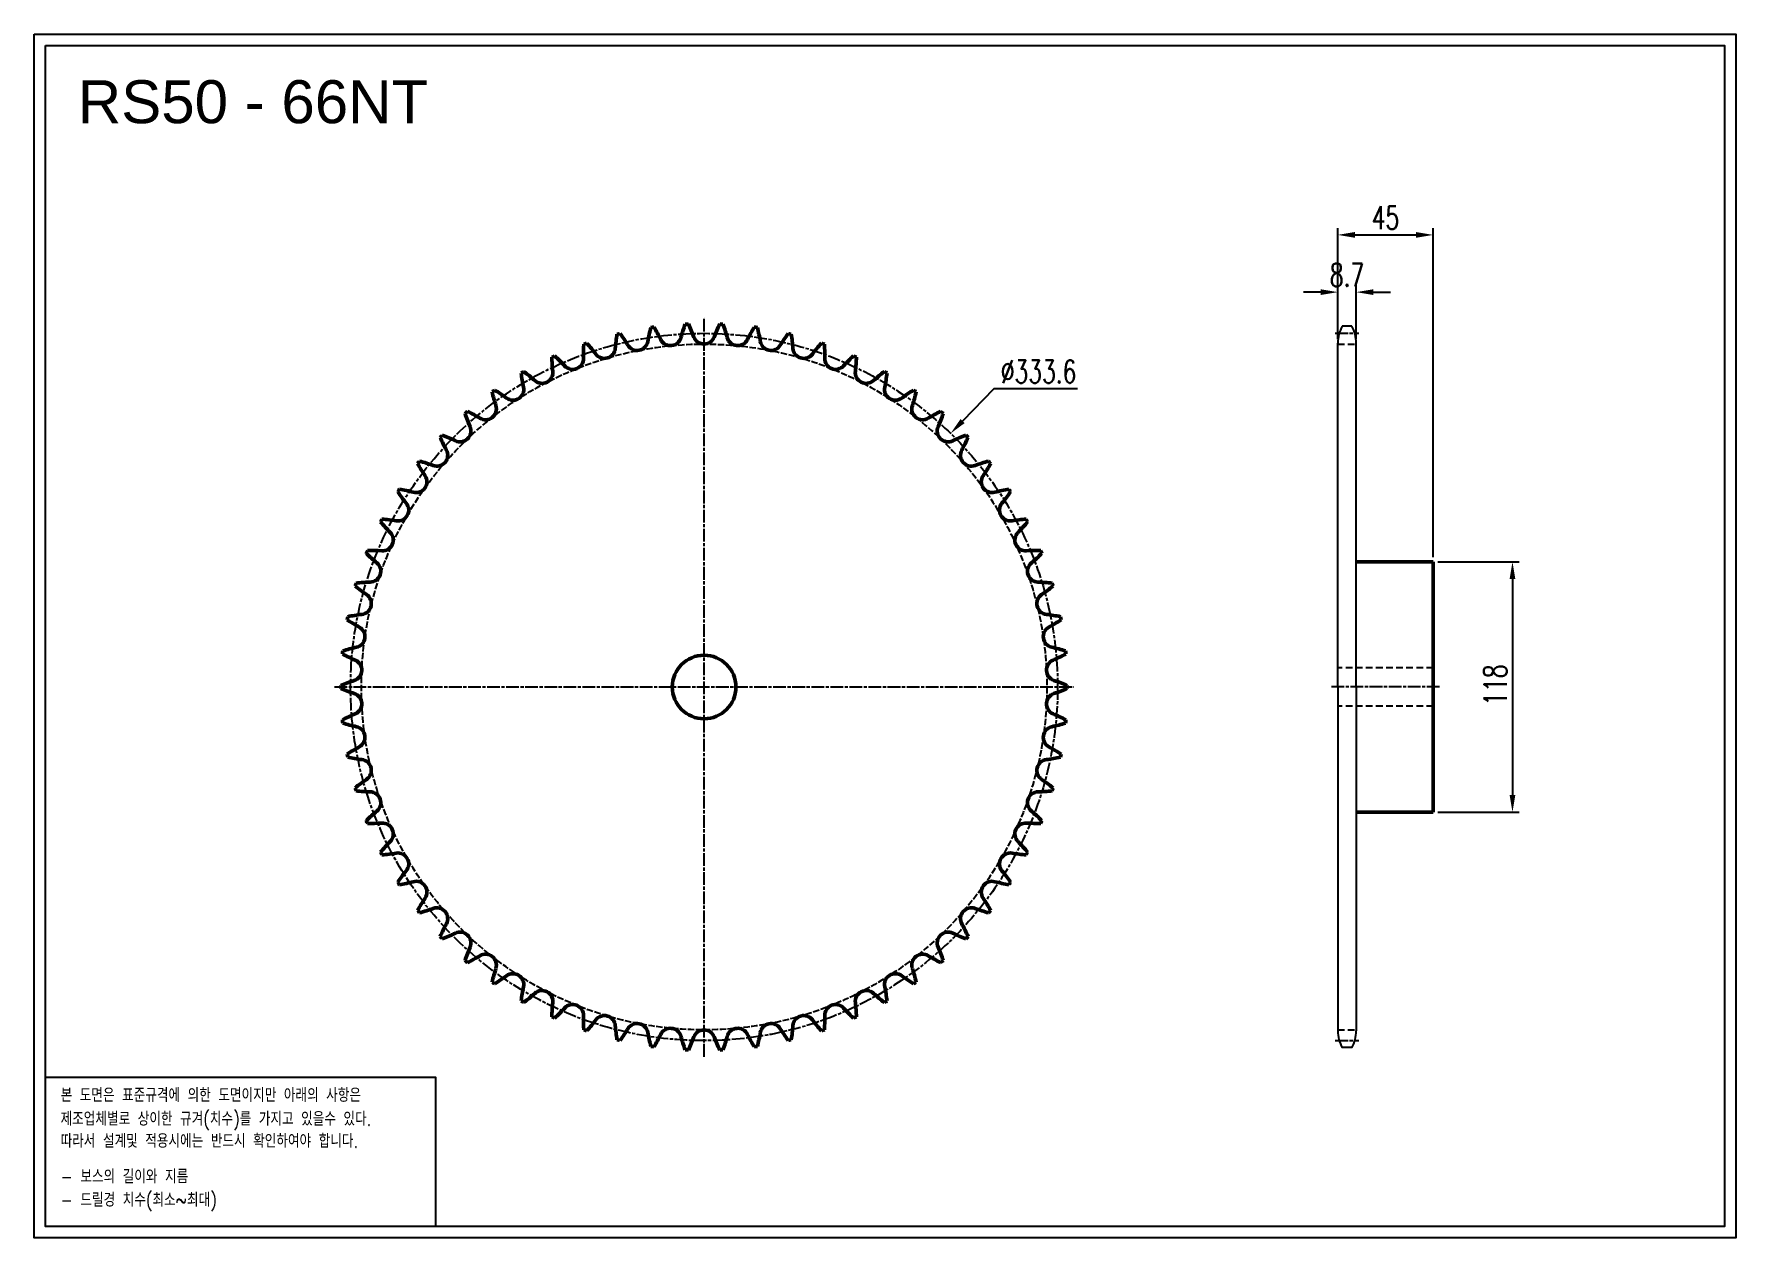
# Model space of a CAD drawing. Header units: millimetres. Extents: x 6673 to 7476, y 3050 to 3618.
import ezdxf

# ---------------------------------------------------------------- set-up
doc = ezdxf.new("R2010")
doc.units = ezdxf.units.MM
for name, pattern in [('AM_ISO02W050', [7.5, 6, -1.5]), ('AM_ISO02W050x2', [3.75, 3, -0.75]), ('AM_ISO08W050', [18, 12, -1.5, 3, -1.5]), ('AM_ISO08W050x2', [9, 6, -0.75, 1.5, -0.75]), ('HIDDEN', [9.525, 6.35, -3.175])]:
    doc.linetypes.add(name, pattern=pattern)
for name, color, linetype, lineweight in [('20', 7, 'Continuous', 50), ('21', 6, 'AM_ISO02W050', 25), ('22', 30, 'AM_ISO08W050', 25), ('23', 40, 'AM_ISO08W050', 25), ('VIS', 7, 'Continuous', 50)]:
    doc.layers.add(name, color=color, linetype=linetype, lineweight=lineweight)
doc.layers.add('HL', color=2, linetype='HIDDEN')
doc.layers.add('S-DIM', color=7, linetype='Continuous')
doc.styles.add('HAN', font='ROMANS.shx', dxfattribs={"width": 0.7, "bigfont": 'whgtxt.shx'})
doc.styles.add('HSG', font='SIMPLEX.shx', dxfattribs={"width": 0.7, "bigfont": 'HSG.shx'})
doc.styles.get("Standard").update_dxf_attribs({"font": 'arial.ttf'})
doc.dimstyles.new('APP23', dxfattribs={"dimscale": 4.5, "dimtxt": 2.4, "dimasz": 1.8, "dimexe": 0.7, "dimexo": 0.5, "dimgap": 0.6, "dimtad": 1, "dimtoh": 1, "dimdec": 1, "dimrnd": 0.01, "dimzin": 9, "dimdsep": 46, "dimtxsty": 'HSG', "dimcen": 0, "dimclrd": 1, "dimclre": 1, "dimclrt": 256, "dimazin": 2, "dimtp": 1, "dimtm": 1, "dimtfac": 0.5, "dimtdec": 1, "dimtix": 1, "dimtofl": 0, "dimtmove": 0, "dimatfit": 3, "dimfxl": 0, "dimtvp": 1, "dimtolj": 2, "dimlwd": -1, "dimlwe": -1, "dimarcsym": 0})

# ---------------------------------------------------------------- blocks, each defined once
blk = doc.blocks.new('*D1')
at = {"layer": 'Defpoints', "color": 0, "transparency": 16777216}
for p in [(7105.48, 3429.81), (6872.88, 3190.63)]:
    blk.add_point(p, dxfattribs=at)
at = {"layer": 'S-DIM', "color": 1, "transparency": 16777216}
for p, q in [((7125.96, 3450.87), (7111.13, 3435.62)), ((7165.38, 3450.87), (7125.96, 3450.87))]:
    blk.add_line(p, q, dxfattribs=at)
blk.add_solid([(7110.16, 3436.56), (7112.1, 3434.68), (7105.48, 3429.81)], dxfattribs=at)
at = {"layer": 'S-DIM', "transparency": 16777216, "insert": (7147.02, 3458.97), "char_height": 10.8, "attachment_point": 5, "style": 'HSG'}
blk.add_mtext('\\A2;∅333.6', dxfattribs=at)
blk = doc.blocks.new('*D2')
at = {"layer": 'Defpoints', "color": 0, "transparency": 16777216}
for p in [(7296.9, 3496.46), (7288.2, 3471.96), (7296.9, 3471.96)]:
    blk.add_point(p, dxfattribs=at)
at = {"layer": 'S-DIM', "color": 1, "transparency": 16777216}
for p, q in [((7280.1, 3496.46), (7272, 3496.46)), ((7288.2, 3474.21), (7288.2, 3499.61)), ((7296.9, 3474.21), (7296.9, 3499.61)), ((7305, 3496.46), (7313.1, 3496.46))]:
    blk.add_line(p, q, dxfattribs=at)
for points in [[(7280.1, 3497.81), (7280.1, 3495.11), (7288.2, 3496.46)], [(7305, 3497.81), (7305, 3495.11), (7296.9, 3496.46)]]:
    blk.add_solid(points, dxfattribs=at)
at = {"layer": 'S-DIM', "transparency": 16777216, "insert": (7292.55, 3504.56), "char_height": 10.8, "attachment_point": 5, "style": 'HSG'}
blk.add_mtext('\\A2;8.7', dxfattribs=at)
blk = doc.blocks.new('*D3')
at = {"layer": 'Defpoints', "color": 0, "transparency": 16777216}
for p in [(7333.2, 3523.46), (7288.2, 3471.96), (7333.2, 3369.22)]:
    blk.add_point(p, dxfattribs=at)
at = {"layer": 'S-DIM', "color": 1, "transparency": 16777216}
for p, q in [((7288.2, 3474.21), (7288.2, 3526.61)), ((7333.2, 3371.47), (7333.2, 3526.61)), ((7296.3, 3523.46), (7325.1, 3523.46))]:
    blk.add_line(p, q, dxfattribs=at)
for points in [[(7296.3, 3524.81), (7296.3, 3522.11), (7288.2, 3523.46)], [(7325.1, 3524.81), (7325.1, 3522.11), (7333.2, 3523.46)]]:
    blk.add_solid(points, dxfattribs=at)
at = {"layer": 'S-DIM', "transparency": 16777216, "insert": (7310.7, 3531.56), "char_height": 10.8, "attachment_point": 5, "style": 'HSG'}
blk.add_mtext('\\A2;45', dxfattribs=at)
blk = doc.blocks.new('*D4')
at = {"layer": 'Defpoints', "color": 0, "transparency": 16777216}
for p in [(7333.2, 3369.22), (7333.2, 3251.22), (7370.62, 3251.22)]:
    blk.add_point(p, dxfattribs=at)
at = {"layer": 'S-DIM', "color": 1, "transparency": 16777216}
for p, q in [((7335.45, 3369.22), (7373.77, 3369.22)), ((7370.62, 3361.12), (7370.62, 3259.32)), ((7335.45, 3251.22), (7373.77, 3251.22))]:
    blk.add_line(p, q, dxfattribs=at)
for points in [[(7369.27, 3361.12), (7371.97, 3361.12), (7370.62, 3369.22)], [(7369.27, 3259.32), (7371.97, 3259.32), (7370.62, 3251.22)]]:
    blk.add_solid(points, dxfattribs=at)
at = {"layer": 'S-DIM', "transparency": 16777216, "insert": (7362.52, 3311.17), "char_height": 10.8, "attachment_point": 5, "rotation": 90, "style": 'HSG'}
blk.add_mtext('\\A2;118', dxfattribs=at)

msp = doc.modelspace()

# ---------------------------------------------------------------- linework, layer by layer
for p, q in [((7294.78, 3480.35), (7290.33, 3480.35)), ((7288.2, 3310.22), (7288.2, 3472.41)), ((7296.9, 3310.22), (7296.9, 3472.41)), ((7288.2, 3310.22), (7288.2, 3148.03)), ((7296.9, 3310.22), (7296.9, 3148.03)), ((7294.78, 3140.1), (7290.33, 3140.1))]:
    msp.add_line(p, q)
for points in [[(6672.99, 3618.19), (7476.08, 3618.19), (7476.08, 3050.35), (6672.99, 3050.35)], [(6678.4, 3612.78), (7470.67, 3612.78), (7470.67, 3055.76), (6678.4, 3055.76)]]:
    msp.add_lwpolyline(points, close=True)
at = {"color": 6}
msp.add_lwpolyline([(6678.4, 3126.25), (6862.4, 3126.25), (6862.4, 3055.76), (6678.4, 3055.76)], close=True, dxfattribs=at)
for centre, start, end in [((7304.08, 3472.41), 150, 180), ((7281.03, 3472.41), 0, 30), ((7304.08, 3148.03), 180, 210), ((7281.03, 3148.03), 330, 0)]:
    msp.add_arc(centre, 15.87, start, end)
at = {"layer": '20'}
msp.add_circle((6989.18, 3310.22), 15, dxfattribs=at)
for centre, radius, start, end in [((7044.36, 3459.13), 82.91, 165.59061, 170.22727), ((6989.18, 3310.22), 171.39, 97.93612, 98.42751), ((6894.28, 3437.56), 82.91, 26.13636, 30.77303), ((7058.26, 3453.21), 82.91, 160.13606, 164.77273), ((6989.18, 3310.22), 171.39, 92.48158, 92.97297), ((6906.82, 3446), 82.91, 20.68182, 25.31848), ((7071.54, 3446), 82.91, 154.68152, 159.31818), ((6989.18, 3310.22), 171.39, 87.02703, 87.51842), ((6920.1, 3453.21), 82.91, 15.22727, 19.86394), ((7084.08, 3437.56), 82.91, 149.22697, 153.86364), ((6989.18, 3310.22), 171.39, 81.57249, 82.06388), ((6934, 3459.13), 82.91, 9.77273, 14.40939), ((7015.18, 3466.89), 82.91, 176.4997, 181.13636), ((6989.18, 3310.22), 171.39, 108.84521, 109.3366), ((6871.9, 3417.3), 82.91, 37.04545, 41.68212), ((6942.17, 3470.33), 5.13, 217.04545, 355.68182), ((7029.96, 3463.7), 82.91, 171.04515, 175.68182), ((6989.18, 3310.22), 171.39, 103.39067, 103.88206), ((6882.61, 3427.96), 82.91, 31.59091, 36.22757), ((6957.6, 3474.08), 5.13, 211.59091, 350.22727), ((6973.32, 3476.34), 5.13, 206.13636, 344.77273), ((6989.18, 3477.09), 5.13, 200.68182, 339.31818), ((7005.04, 3476.34), 5.13, 195.22727, 333.86364), ((7020.76, 3474.08), 5.13, 189.77273, 328.40909), ((7095.75, 3427.96), 82.91, 143.77243, 148.40909), ((6989.18, 3310.22), 171.39, 76.11794, 76.60933), ((6948.41, 3463.7), 82.91, 4.31818, 8.95485), ((7036.19, 3470.33), 5.13, 184.31818, 322.95455), ((7106.46, 3417.3), 82.91, 138.31788, 142.95455), ((6989.18, 3310.22), 171.39, 70.6634, 71.15479), ((6963.18, 3466.89), 82.91, 358.86364, 3.5003), ((6989.18, 3310.22), 171.39, 114.29976, 114.79115), ((7000.17, 3468.65), 82.91, 181.95424, 186.59091), ((6862.26, 3405.66), 82.91, 42.5, 47.13667), ((6927.16, 3465.14), 5.13, 222.5, 1.13636), ((7051.2, 3465.14), 5.13, 178.86364, 317.5), ((7116.11, 3405.66), 82.91, 132.86333, 137.5), ((6989.18, 3310.22), 171.39, 65.20885, 65.70024), ((6978.19, 3468.65), 82.91, 353.40909, 358.04576), ((6989.18, 3310.22), 171.39, 119.75431, 120.24569), ((6985.06, 3468.97), 82.91, 187.40879, 192.04545), ((6853.76, 3393.17), 82.91, 47.95455, 52.59121), ((6912.72, 3458.54), 5.13, 227.95455, 6.59091), ((7065.64, 3458.54), 5.13, 173.40909, 312.04545), ((7124.6, 3393.17), 82.91, 127.40879, 132.04545), ((6989.18, 3310.22), 171.39, 59.75431, 60.24569), ((6993.3, 3468.97), 82.91, 347.95455, 352.59121), ((6989.18, 3310.22), 171.39, 125.20885, 125.70024), ((6969.99, 3467.86), 82.91, 192.86333, 197.5), ((6846.49, 3379.92), 82.91, 53.40909, 58.04576), ((6898.97, 3450.6), 5.13, 233.40909, 12.04545), ((7079.4, 3450.6), 5.13, 167.95455, 306.59091), ((7131.88, 3379.92), 82.91, 121.95424, 126.59091), ((7008.37, 3467.86), 82.91, 342.5, 347.13667), ((6989.18, 3310.22), 171.39, 54.29976, 54.79115), ((6989.18, 3310.22), 171.39, 130.6634, 131.15479), ((6955.09, 3465.33), 82.91, 198.31788, 202.95455), ((6840.51, 3366.04), 82.91, 58.86364, 63.5003), ((6886.03, 3441.39), 5.13, 238.86364, 17.5), ((7092.33, 3441.39), 5.13, 162.5, 301.13636), ((7137.85, 3366.04), 82.91, 116.4997, 121.13636), ((7023.27, 3465.33), 82.91, 337.04545, 341.68212), ((6989.18, 3310.22), 171.39, 48.84521, 49.3366), ((6874.03, 3430.99), 5.13, 244.31818, 22.95455), ((7104.33, 3430.99), 5.13, 157.04545, 295.68182), ((6863.07, 3419.5), 5.13, 249.77273, 28.40909), ((6989.18, 3310.22), 171.39, 136.11794, 136.60933), ((6940.5, 3461.38), 82.91, 203.77243, 208.40909), ((6835.88, 3351.65), 82.91, 64.31818, 68.95485), ((7142.49, 3351.65), 82.91, 111.04515, 115.68182), ((7115.29, 3419.5), 5.13, 151.59091, 290.22727), ((7037.86, 3461.38), 82.91, 331.59091, 336.22757), ((6989.18, 3310.22), 171.39, 43.39067, 43.88206), ((6989.18, 3310.22), 171.39, 141.57249, 142.06388), ((6926.36, 3456.07), 82.91, 209.22697, 213.86364), ((6832.63, 3336.89), 82.91, 69.77273, 74.40939), ((7145.73, 3336.89), 82.91, 105.59061, 110.22727), ((7052.01, 3456.07), 82.91, 326.13636, 330.77303), ((6989.18, 3310.22), 171.39, 37.93612, 38.42751), ((6853.25, 3407.02), 5.13, 255.22727, 33.86364), ((7125.11, 3407.02), 5.13, 146.13636, 284.77273), ((6989.18, 3310.22), 171.39, 147.02703, 147.51842), ((6912.78, 3449.44), 82.91, 214.68152, 219.31818), ((6830.81, 3321.89), 82.91, 75.22727, 79.86394), ((7147.56, 3321.89), 82.91, 100.13606, 104.77273), ((7065.59, 3449.44), 82.91, 320.68182, 325.31848), ((6989.18, 3310.22), 171.39, 32.48158, 32.97297), ((6989.18, 3310.22), 171.39, 152.48158, 152.97297), ((6830.41, 3306.78), 82.91, 80.68182, 85.31848), ((6844.67, 3393.66), 5.13, 260.68182, 39.31818), ((7133.69, 3393.66), 5.13, 140.68182, 279.31818), ((7147.95, 3306.78), 82.91, 94.68152, 99.31818), ((6989.18, 3310.22), 171.39, 27.02703, 27.51842), ((6899.89, 3441.55), 82.91, 220.13606, 224.77273), ((6837.39, 3379.54), 5.13, 266.13636, 44.77273), ((7140.97, 3379.54), 5.13, 135.22727, 273.86364), ((7078.47, 3441.55), 82.91, 315.22727, 319.86394), ((6989.18, 3310.22), 171.39, 157.93612, 158.42751), ((6887.81, 3432.46), 82.91, 225.59061, 230.22727), ((6831.46, 3291.71), 82.91, 86.13636, 90.77303), ((7146.9, 3291.71), 82.91, 89.22697, 93.86364), ((7090.55, 3432.46), 82.91, 309.77273, 314.40939), ((6989.18, 3310.22), 171.39, 21.57249, 22.06388), ((6831.49, 3364.8), 5.13, 271.59091, 50.22727), ((7146.87, 3364.8), 5.13, 129.77273, 268.40909), ((6989.18, 3310.22), 171.39, 163.39067, 163.88206), ((6876.65, 3422.28), 82.91, 231.04515, 235.68182), ((6833.93, 3276.8), 82.91, 91.59091, 96.22757), ((7144.43, 3276.8), 82.91, 83.77243, 88.40909), ((7101.71, 3422.28), 82.91, 304.31818, 308.95485), ((6989.18, 3310.22), 171.39, 16.11794, 16.60933), ((6827.02, 3349.56), 5.13, 277.04545, 55.68182), ((7151.35, 3349.56), 5.13, 124.31818, 262.95455), ((6989.18, 3310.22), 171.39, 168.84521, 169.3366), ((6866.51, 3411.07), 82.91, 236.4997, 241.13636), ((6837.81, 3262.19), 82.91, 97.04545, 101.68212), ((7140.55, 3262.19), 82.91, 78.31788, 82.95455), ((7111.85, 3411.07), 82.91, 298.86364, 303.5003), ((6989.18, 3310.22), 171.39, 10.6634, 11.15479), ((6824.01, 3333.97), 5.13, 282.5, 61.13636), ((7154.35, 3333.97), 5.13, 118.86364, 257.5), ((6989.18, 3310.22), 171.39, 174.29976, 174.79115), ((6857.48, 3398.95), 82.91, 241.95424, 246.59091), ((6843.07, 3248.02), 82.91, 102.5, 107.13667), ((7135.3, 3248.02), 82.91, 72.86333, 77.5), ((7120.88, 3398.95), 82.91, 293.40909, 298.04576), ((6989.18, 3310.22), 171.39, 5.20885, 5.70024), ((6822.5, 3318.16), 5.13, 287.95455, 66.59091), ((7155.86, 3318.16), 5.13, 113.40909, 252.04545), ((6849.64, 3234.41), 82.91, 107.95455, 112.59121), ((6989.18, 3310.22), 171.39, 179.75431, 180.24569), ((6849.64, 3386.03), 82.91, 247.40879, 252.04545), ((7128.72, 3234.41), 82.91, 67.40879, 72.04545), ((7128.72, 3386.03), 82.91, 287.95455, 292.59121), ((6989.18, 3310.22), 171.39, 359.75431, 0.24569), ((6822.5, 3302.28), 5.13, 293.40909, 72.04545), ((7155.86, 3302.28), 5.13, 107.95455, 246.59091), ((6857.48, 3221.49), 82.91, 113.40909, 118.04576), ((6989.18, 3310.22), 171.39, 185.20885, 185.70024), ((6843.07, 3372.43), 82.91, 252.86333, 257.5), ((7135.3, 3372.43), 82.91, 282.5, 287.13667), ((7120.88, 3221.49), 82.91, 61.95424, 66.59091), ((6989.18, 3310.22), 171.39, 354.29976, 354.79115), ((6824.01, 3286.48), 5.13, 298.86364, 77.5), ((7154.35, 3286.48), 5.13, 102.5, 241.13636), ((6866.51, 3209.38), 82.91, 118.86364, 123.5003), ((6989.18, 3310.22), 171.39, 190.6634, 191.15479), ((6837.81, 3358.25), 82.91, 258.31788, 262.95455), ((7140.55, 3358.25), 82.91, 277.04545, 281.68212), ((7111.85, 3209.38), 82.91, 56.4997, 61.13636), ((6989.18, 3310.22), 171.39, 348.84521, 349.3366), ((6827.02, 3270.88), 5.13, 304.31818, 82.95455), ((7151.35, 3270.88), 5.13, 97.04545, 235.68182), ((6876.65, 3198.17), 82.91, 124.31818, 128.95485), ((6989.18, 3310.22), 171.39, 196.11794, 196.60933), ((6833.93, 3343.65), 82.91, 263.77243, 268.40909), ((6831.49, 3255.65), 5.13, 309.77273, 88.40909), ((7146.87, 3255.65), 5.13, 91.59091, 230.22727), ((7144.43, 3343.65), 82.91, 271.59091, 276.22757), ((7101.71, 3198.17), 82.91, 51.04515, 55.68182), ((6989.18, 3310.22), 171.39, 343.39067, 343.88206), ((6887.81, 3187.98), 82.91, 129.77273, 134.40939), ((6989.18, 3310.22), 171.39, 201.57249, 202.06388), ((6831.46, 3328.74), 82.91, 269.22697, 273.86364), ((6837.39, 3240.9), 5.13, 315.22727, 93.86364), ((7140.97, 3240.9), 5.13, 86.13636, 224.77273), ((7146.9, 3328.74), 82.91, 266.13636, 270.77303), ((7090.55, 3187.98), 82.91, 45.59061, 50.22727), ((6989.18, 3310.22), 171.39, 337.93612, 338.42751), ((6899.89, 3178.9), 82.91, 135.22727, 139.86394), ((7078.47, 3178.9), 82.91, 40.13606, 44.77273), ((6989.18, 3310.22), 171.39, 207.02703, 207.51842), ((6830.41, 3313.66), 82.91, 274.68152, 279.31818), ((6844.67, 3226.79), 5.13, 320.68182, 99.31818), ((7133.69, 3226.79), 5.13, 80.68182, 219.31818), ((7147.95, 3313.66), 82.91, 260.68182, 265.31848), ((6989.18, 3310.22), 171.39, 332.48158, 332.97297), ((6912.78, 3171.01), 82.91, 140.68182, 145.31848), ((7065.59, 3171.01), 82.91, 34.68152, 39.31818), ((6989.18, 3310.22), 171.39, 212.48158, 212.97297), ((6830.81, 3298.56), 82.91, 280.13606, 284.77273), ((6853.25, 3213.43), 5.13, 326.13636, 104.77273), ((7125.11, 3213.43), 5.13, 75.22727, 213.86364), ((7147.56, 3298.56), 82.91, 255.22727, 259.86394), ((6989.18, 3310.22), 171.39, 327.02703, 327.51842), ((6926.36, 3164.38), 82.91, 146.13636, 150.77303), ((6989.18, 3310.22), 171.39, 217.93612, 218.42751), ((6832.63, 3283.56), 82.91, 285.59061, 290.22727), ((6863.07, 3200.95), 5.13, 331.59091, 110.22727), ((7115.29, 3200.95), 5.13, 69.77273, 208.40909), ((7145.73, 3283.56), 82.91, 249.77273, 254.40939), ((7052.01, 3164.38), 82.91, 29.22697, 33.86364), ((6989.18, 3310.22), 171.39, 321.57249, 322.06388), ((6940.5, 3159.06), 82.91, 151.59091, 156.22757), ((7037.86, 3159.06), 82.91, 23.77243, 28.40909), ((6989.18, 3310.22), 171.39, 223.39067, 223.88206), ((6835.88, 3268.8), 82.91, 291.04515, 295.68182), ((6874.03, 3189.46), 5.13, 337.04545, 115.68182), ((7104.33, 3189.46), 5.13, 64.31818, 202.95455), ((7142.49, 3268.8), 82.91, 244.31818, 248.95485), ((6989.18, 3310.22), 171.39, 316.11794, 316.60933), ((6955.09, 3155.12), 82.91, 157.04545, 161.68212), ((6989.18, 3310.22), 171.39, 228.84521, 229.3366), ((6840.51, 3254.41), 82.91, 296.4997, 301.13636), ((6886.03, 3179.06), 5.13, 342.5, 121.13636), ((7092.33, 3179.06), 5.13, 58.86364, 197.5), ((7137.85, 3254.41), 82.91, 238.86364, 243.5003), ((7023.27, 3155.12), 82.91, 18.31788, 22.95455), ((6989.18, 3310.22), 171.39, 310.6634, 311.15479), ((6969.99, 3152.58), 82.91, 162.5, 167.13667), ((6846.49, 3240.53), 82.91, 301.95424, 306.59091), ((6898.97, 3169.85), 5.13, 347.95455, 126.59091), ((7079.4, 3169.85), 5.13, 53.40909, 192.04545), ((7131.88, 3240.53), 82.91, 233.40909, 238.04576), ((7008.37, 3152.58), 82.91, 12.86333, 17.5), ((6989.18, 3310.22), 171.39, 234.29976, 234.79115), ((6985.06, 3151.47), 82.91, 167.95455, 172.59121), ((6853.76, 3227.28), 82.91, 307.40879, 312.04545), ((6912.72, 3161.91), 5.13, 353.40909, 132.04545), ((7065.64, 3161.91), 5.13, 47.95455, 186.59091), ((7124.6, 3227.28), 82.91, 227.95455, 232.59121), ((6993.3, 3151.47), 82.91, 7.40879, 12.04545), ((6989.18, 3310.22), 171.39, 305.20885, 305.70024), ((6989.18, 3310.22), 171.39, 239.75431, 240.24569), ((7000.17, 3151.8), 82.91, 173.40909, 178.04576), ((6862.26, 3214.79), 82.91, 312.86333, 317.5), ((6927.16, 3155.31), 5.13, 358.86364, 137.5), ((7051.2, 3155.31), 5.13, 42.5, 181.13636), ((7116.11, 3214.79), 82.91, 222.5, 227.13667), ((6978.19, 3151.8), 82.91, 1.95424, 6.59091), ((6989.18, 3310.22), 171.39, 299.75431, 300.24569), ((6989.18, 3310.22), 171.39, 245.20885, 245.70024), ((7015.18, 3153.56), 82.91, 178.86364, 183.5003), ((6989.18, 3310.22), 171.39, 250.6634, 251.15479), ((6871.9, 3203.15), 82.91, 318.31788, 322.95455), ((6942.17, 3150.11), 5.13, 4.31818, 142.95455), ((7029.96, 3156.74), 82.91, 184.31818, 188.95485), ((6882.61, 3192.49), 82.91, 323.77243, 328.40909), ((6957.6, 3146.37), 5.13, 9.77273, 148.40909), ((6973.32, 3144.11), 5.13, 15.22727, 153.86364), ((6989.18, 3143.36), 5.13, 20.68182, 159.31818), ((7005.04, 3144.11), 5.13, 26.13636, 164.77273), ((7020.76, 3146.37), 5.13, 31.59091, 170.22727), ((7095.75, 3192.49), 82.91, 211.59091, 216.22757), ((6948.41, 3156.74), 82.91, 351.04515, 355.68182), ((7036.19, 3150.11), 5.13, 37.04545, 175.68182), ((7106.46, 3203.15), 82.91, 217.04545, 221.68212), ((6989.18, 3310.22), 171.39, 288.84521, 289.3366), ((6963.18, 3153.56), 82.91, 356.4997, 1.13636), ((6989.18, 3310.22), 171.39, 294.29976, 294.79115), ((6989.18, 3310.22), 171.39, 256.11794, 256.60933), ((7044.36, 3161.31), 82.91, 189.77273, 194.40939), ((6989.18, 3310.22), 171.39, 261.57249, 262.06388), ((6894.28, 3182.89), 82.91, 329.22697, 333.86364), ((7058.26, 3167.23), 82.91, 195.22727, 199.86394), ((6906.82, 3174.45), 82.91, 334.68152, 339.31818), ((7071.54, 3174.45), 82.91, 200.68182, 205.31848), ((6920.1, 3167.23), 82.91, 340.13606, 344.77273), ((7084.08, 3182.89), 82.91, 206.13636, 210.77303), ((6989.18, 3310.22), 171.39, 277.93612, 278.42751), ((6934, 3161.31), 82.91, 345.59061, 350.22727), ((6989.18, 3310.22), 171.39, 283.39067, 283.88206), ((6989.18, 3310.22), 171.39, 267.02703, 267.51842), ((6989.18, 3310.22), 171.39, 272.48158, 272.97297)]:
    msp.add_arc(centre, radius, start, end, dxfattribs=at)
at = {"layer": '21', "linetype": 'AM_ISO02W050x2'}
msp.add_circle((6989.18, 3310.22), 161.74, dxfattribs=at)
at = {"layer": '22', "linetype": 'AM_ISO08W050x2'}
for p, q in [((7287.02, 3477.04), (7298.08, 3477.04)), ((7336.23, 3310.22), (7285.17, 3310.22)), ((7287.02, 3143.41), (7298.08, 3143.41))]:
    msp.add_line(p, q, dxfattribs=at)
msp.add_circle((6989.18, 3310.22), 166.82, dxfattribs=at)
at = {"layer": '23', "linetype": 'AM_ISO08W050x2'}
for p, q in [((6989.18, 3135.83), (6989.18, 3484.61)), ((6814.79, 3310.22), (7163.57, 3310.22))]:
    msp.add_line(p, q, dxfattribs=at)
at = {"layer": 'HL', "ltscale": 0.5}
for p, q in [((7288.2, 3471.96), (7296.9, 3471.96)), ((7333.2, 3319.22), (7288.2, 3319.22)), ((7333.2, 3301.22), (7288.2, 3301.22)), ((7288.2, 3148.49), (7296.9, 3148.49))]:
    msp.add_line(p, q, dxfattribs=at)
at = {"layer": 'VIS'}
for p, q in [((7333.2, 3369.22), (7296.9, 3369.22)), ((7333.2, 3369.22), (7333.2, 3251.22)), ((7333.2, 3251.22), (7296.9, 3251.22))]:
    msp.add_line(p, q, dxfattribs=at)

# ---------------------------------------------------------------- texts
msp.add_text('RS50 - 66NT', height=20.28).set_placement((6693.68, 3576.14))
at = {"color": 6, "style": 'HAN', "width": 0.8}
for s, p in [('본 도면은 표준규격에 의한 도면이지만 아래의 사항은', (6685.52, 3114.5)), ('제조업체별로 상이한 규겨(치수)를 가지고 있을수 있다.', (6685.52, 3103.29)), ('따라서 설계및 적용시에는 반드시 확인하여야 합니다.', (6685.52, 3092.87)), ('- 보스의 길이와 지름', (6685.52, 3076.1)), ('- 드릴경 치수(최소~최대)', (6685.52, 3065.08))]:
    msp.add_text(s, height=6.4696, dxfattribs=at).set_placement(p)

# ---------------------------------------------------------------- dimensions: what is measured, and where the dimension line sits
at = {"layer": 'S-DIM'}
dim = msp.add_linear_dim(base=(7333.2, 3523.46), p1=(7288.2, 3471.96), p2=(7333.2, 3369.22), dimstyle='APP23', dxfattribs=at)
dim.commit()
dim.dimension.update_dxf_attribs({"geometry": '*D3', "text_midpoint": (7310.7, 3531.56)})
dim = msp.add_linear_dim(base=(7296.9, 3496.46), p1=(7288.2, 3471.96), p2=(7296.9, 3471.96), dimstyle='APP23', dxfattribs=at)
dim.commit()
dim.dimension.update_dxf_attribs({"geometry": '*D2', "text_midpoint": (7292.55, 3496.46), "dimtype": 128})
at = {"layer": 'S-DIM', "color": 3}
dim = msp.add_diameter_dim_2p(p1=(6872.88, 3190.63), p2=(7105.48, 3429.81), dimstyle='APP23', dxfattribs=at)
dim.commit()
dim.dimension.update_dxf_attribs({"geometry": '*D1', "text_midpoint": (7147.02, 3450.87), "dimtype": 131})
at = {"layer": 'S-DIM'}
dim = msp.add_linear_dim(base=(7370.62, 3251.22), p1=(7333.2, 3369.22), p2=(7333.2, 3251.22), angle=90, dimstyle='APP23', dxfattribs=at)
dim.commit()
dim.dimension.update_dxf_attribs({"geometry": '*D4', "text_midpoint": (7370.62, 3311.17), "dimtype": 128})

doc.saveas('drawing.dxf')
